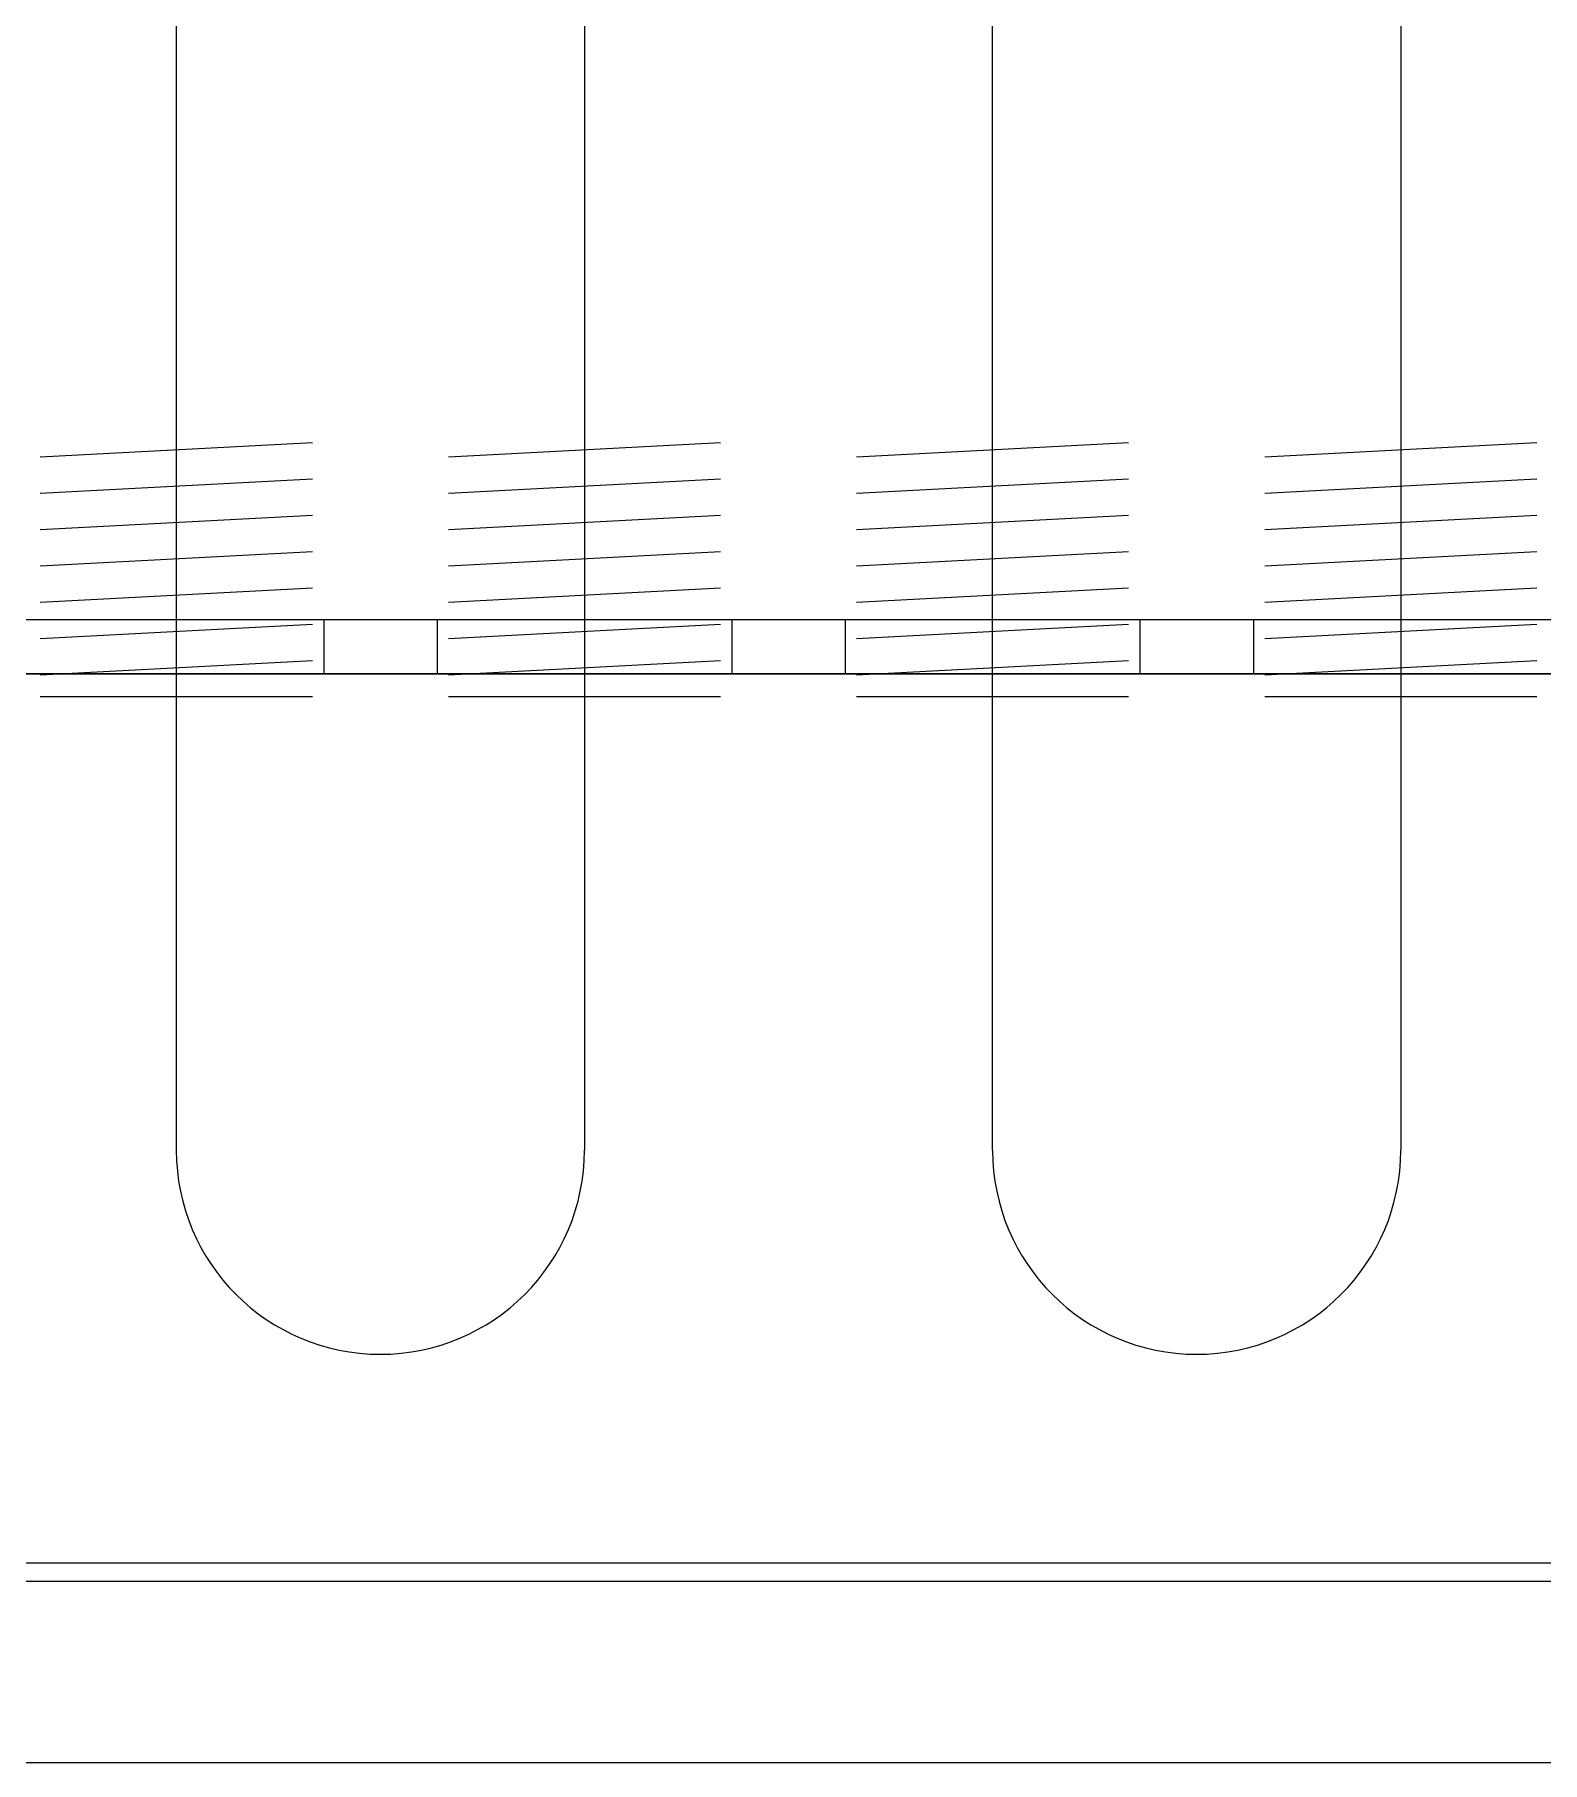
# Model space of a CAD drawing. Header units: millimetres. Extents: x 198973 to 319987, y 50799 to 202761.
# Drawn here: x 214710 to 215042.5, y 87057.4 to 87438.4 of the extents above; entities that cross this region are included whole.
import ezdxf

# ---------------------------------------------------------------- set-up
doc = ezdxf.new("R2010")
doc.units = ezdxf.units.MM
doc.header["$LTSCALE"] = 1000
doc.layers.add('PUB_HATCH', color=8, linetype='Continuous')

msp = doc.modelspace()

# ---------------------------------------------------------------- linework, layer by layer
at = {"layer": 'PUB_HATCH'}
for p, q in [((214741.23, 88214.41), (214741.23, 87192.41)), ((214831.23, 88214.41), (214831.23, 87192.41)), ((214921.23, 87192.41), (214921.23, 88214.41)), ((215011.23, 88214.41), (215011.23, 87192.41)), ((213626.23, 87309.41), (215406.23, 87309.41)), ((213626.23, 87297.41), (215406.23, 87297.41)), ((215223.73, 87297.41), (213808.73, 87297.41)), ((213800.23, 87101.41), (215232.23, 87101.41)), ((213796.23, 87097.41), (215236.23, 87097.41)), ((213946.23, 87057.41), (215086.23, 87057.41))]:
    msp.add_line(p, q, dxfattribs=at)
at = {"layer": 'PUB_HATCH', "ltscale": 0.5}
for p, q in [((214771.23, 87348.37), (214711.23, 87345.22)), ((214771.23, 87348.37), (214711.23, 87345.22)), ((214771.23, 87348.37), (214711.23, 87345.22)), ((214771.23, 87348.37), (214711.23, 87345.22)), ((214771.23, 87348.37), (214711.23, 87345.22)), ((214771.23, 87348.37), (214711.23, 87345.22)), ((214771.23, 87348.37), (214711.23, 87345.22)), ((214771.23, 87348.37), (214711.23, 87345.22)), ((214771.23, 87348.37), (214711.23, 87345.22)), ((214771.23, 87348.37), (214711.23, 87345.22)), ((214771.23, 87348.37), (214711.23, 87345.22)), ((214771.23, 87348.37), (214711.23, 87345.22)), ((214771.23, 87348.37), (214711.23, 87345.22)), ((214771.23, 87348.37), (214711.23, 87345.22)), ((214771.23, 87348.37), (214711.23, 87345.22)), ((214771.23, 87348.37), (214711.23, 87345.22)), ((214771.23, 87348.37), (214711.23, 87345.22)), ((214771.23, 87348.37), (214711.23, 87345.22)), ((214771.23, 87348.37), (214711.23, 87345.22)), ((214771.23, 87348.37), (214711.23, 87345.22)), ((214771.23, 87348.37), (214711.23, 87345.22)), ((214771.23, 87348.37), (214711.23, 87345.22)), ((214771.23, 87348.37), (214711.23, 87345.22)), ((214771.23, 87348.37), (214711.23, 87345.22)), ((214771.23, 87348.37), (214711.23, 87345.22)), ((214771.23, 87348.37), (214711.23, 87345.22)), ((214861.23, 87348.37), (214801.23, 87345.22)), ((214861.23, 87348.37), (214801.23, 87345.22)), ((214861.23, 87348.37), (214801.23, 87345.22)), ((214861.23, 87348.37), (214801.23, 87345.22)), ((214861.23, 87348.37), (214801.23, 87345.22)), ((214861.23, 87348.37), (214801.23, 87345.22)), ((214861.23, 87348.37), (214801.23, 87345.22)), ((214861.23, 87348.37), (214801.23, 87345.22)), ((214861.23, 87348.37), (214801.23, 87345.22)), ((214861.23, 87348.37), (214801.23, 87345.22)), ((214861.23, 87348.37), (214801.23, 87345.22)), ((214861.23, 87348.37), (214801.23, 87345.22)), ((214861.23, 87348.37), (214801.23, 87345.22)), ((214861.23, 87348.37), (214801.23, 87345.22)), ((214861.23, 87348.37), (214801.23, 87345.22)), ((214861.23, 87348.37), (214801.23, 87345.22)), ((214861.23, 87348.37), (214801.23, 87345.22)), ((214861.23, 87348.37), (214801.23, 87345.22)), ((214861.23, 87348.37), (214801.23, 87345.22)), ((214861.23, 87348.37), (214801.23, 87345.22)), ((214861.23, 87348.37), (214801.23, 87345.22)), ((214861.23, 87348.37), (214801.23, 87345.22)), ((214861.23, 87348.37), (214801.23, 87345.22)), ((214861.23, 87348.37), (214801.23, 87345.22)), ((214861.23, 87348.37), (214801.23, 87345.22)), ((214861.23, 87348.37), (214801.23, 87345.22)), ((214951.23, 87348.37), (214891.23, 87345.22)), ((214951.23, 87348.37), (214891.23, 87345.22)), ((214951.23, 87348.37), (214891.23, 87345.22)), ((214951.23, 87348.37), (214891.23, 87345.22)), ((214951.23, 87348.37), (214891.23, 87345.22)), ((214951.23, 87348.37), (214891.23, 87345.22)), ((214951.23, 87348.37), (214891.23, 87345.22)), ((214951.23, 87348.37), (214891.23, 87345.22)), ((214951.23, 87348.37), (214891.23, 87345.22)), ((214951.23, 87348.37), (214891.23, 87345.22)), ((214951.23, 87348.37), (214891.23, 87345.22)), ((214951.23, 87348.37), (214891.23, 87345.22)), ((214951.23, 87348.37), (214891.23, 87345.22)), ((214951.23, 87348.37), (214891.23, 87345.22)), ((214951.23, 87348.37), (214891.23, 87345.22)), ((214951.23, 87348.37), (214891.23, 87345.22)), ((214951.23, 87348.37), (214891.23, 87345.22)), ((214951.23, 87348.37), (214891.23, 87345.22)), ((214951.23, 87348.37), (214891.23, 87345.22)), ((214951.23, 87348.37), (214891.23, 87345.22)), ((214951.23, 87348.37), (214891.23, 87345.22)), ((214951.23, 87348.37), (214891.23, 87345.22)), ((214951.23, 87348.37), (214891.23, 87345.22)), ((214951.23, 87348.37), (214891.23, 87345.22)), ((214951.23, 87348.37), (214891.23, 87345.22)), ((214951.23, 87348.37), (214891.23, 87345.22)), ((215041.23, 87348.37), (214981.23, 87345.22)), ((215041.23, 87348.37), (214981.23, 87345.22)), ((215041.23, 87348.37), (214981.23, 87345.22)), ((215041.23, 87348.37), (214981.23, 87345.22)), ((215041.23, 87348.37), (214981.23, 87345.22)), ((215041.23, 87348.37), (214981.23, 87345.22)), ((215041.23, 87348.37), (214981.23, 87345.22)), ((215041.23, 87348.37), (214981.23, 87345.22)), ((215041.23, 87348.37), (214981.23, 87345.22)), ((215041.23, 87348.37), (214981.23, 87345.22)), ((215041.23, 87348.37), (214981.23, 87345.22)), ((215041.23, 87348.37), (214981.23, 87345.22)), ((215041.23, 87348.37), (214981.23, 87345.22)), ((215041.23, 87348.37), (214981.23, 87345.22)), ((215041.23, 87348.37), (214981.23, 87345.22)), ((215041.23, 87348.37), (214981.23, 87345.22)), ((215041.23, 87348.37), (214981.23, 87345.22)), ((215041.23, 87348.37), (214981.23, 87345.22)), ((215041.23, 87348.37), (214981.23, 87345.22)), ((215041.23, 87348.37), (214981.23, 87345.22)), ((215041.23, 87348.37), (214981.23, 87345.22)), ((215041.23, 87348.37), (214981.23, 87345.22)), ((215041.23, 87348.37), (214981.23, 87345.22)), ((215041.23, 87348.37), (214981.23, 87345.22)), ((215041.23, 87348.37), (214981.23, 87345.22)), ((215041.23, 87348.37), (214981.23, 87345.22)), ((214771.23, 87340.36), (214711.23, 87337.21)), ((214771.23, 87340.36), (214711.23, 87337.21)), ((214771.23, 87340.36), (214711.23, 87337.21)), ((214771.23, 87340.36), (214711.23, 87337.21)), ((214771.23, 87340.36), (214711.23, 87337.21)), ((214771.23, 87340.36), (214711.23, 87337.21)), ((214771.23, 87340.36), (214711.23, 87337.21)), ((214771.23, 87340.36), (214711.23, 87337.21)), ((214771.23, 87340.36), (214711.23, 87337.21)), ((214771.23, 87340.36), (214711.23, 87337.21)), ((214771.23, 87340.36), (214711.23, 87337.21)), ((214771.23, 87340.36), (214711.23, 87337.21)), ((214771.23, 87340.36), (214711.23, 87337.21)), ((214771.23, 87340.36), (214711.23, 87337.21)), ((214771.23, 87340.36), (214711.23, 87337.21)), ((214771.23, 87340.36), (214711.23, 87337.21)), ((214771.23, 87340.36), (214711.23, 87337.21)), ((214771.23, 87340.36), (214711.23, 87337.21)), ((214771.23, 87340.36), (214711.23, 87337.21)), ((214771.23, 87340.36), (214711.23, 87337.21)), ((214771.23, 87340.36), (214711.23, 87337.21)), ((214771.23, 87340.36), (214711.23, 87337.21)), ((214771.23, 87340.36), (214711.23, 87337.21)), ((214771.23, 87340.36), (214711.23, 87337.21)), ((214771.23, 87340.36), (214711.23, 87337.21)), ((214771.23, 87340.36), (214711.23, 87337.21)), ((214861.23, 87340.36), (214801.23, 87337.21)), ((214861.23, 87340.36), (214801.23, 87337.21)), ((214861.23, 87340.36), (214801.23, 87337.21)), ((214861.23, 87340.36), (214801.23, 87337.21)), ((214861.23, 87340.36), (214801.23, 87337.21)), ((214861.23, 87340.36), (214801.23, 87337.21)), ((214861.23, 87340.36), (214801.23, 87337.21)), ((214861.23, 87340.36), (214801.23, 87337.21)), ((214861.23, 87340.36), (214801.23, 87337.21)), ((214861.23, 87340.36), (214801.23, 87337.21)), ((214861.23, 87340.36), (214801.23, 87337.21)), ((214861.23, 87340.36), (214801.23, 87337.21)), ((214861.23, 87340.36), (214801.23, 87337.21)), ((214861.23, 87340.36), (214801.23, 87337.21)), ((214861.23, 87340.36), (214801.23, 87337.21)), ((214861.23, 87340.36), (214801.23, 87337.21)), ((214861.23, 87340.36), (214801.23, 87337.21)), ((214861.23, 87340.36), (214801.23, 87337.21)), ((214861.23, 87340.36), (214801.23, 87337.21)), ((214861.23, 87340.36), (214801.23, 87337.21)), ((214861.23, 87340.36), (214801.23, 87337.21)), ((214861.23, 87340.36), (214801.23, 87337.21)), ((214861.23, 87340.36), (214801.23, 87337.21)), ((214861.23, 87340.36), (214801.23, 87337.21)), ((214861.23, 87340.36), (214801.23, 87337.21)), ((214861.23, 87340.36), (214801.23, 87337.21)), ((214951.23, 87340.36), (214891.23, 87337.21)), ((214951.23, 87340.36), (214891.23, 87337.21)), ((214951.23, 87340.36), (214891.23, 87337.21)), ((214951.23, 87340.36), (214891.23, 87337.21)), ((214951.23, 87340.36), (214891.23, 87337.21)), ((214951.23, 87340.36), (214891.23, 87337.21)), ((214951.23, 87340.36), (214891.23, 87337.21)), ((214951.23, 87340.36), (214891.23, 87337.21)), ((214951.23, 87340.36), (214891.23, 87337.21)), ((214951.23, 87340.36), (214891.23, 87337.21)), ((214951.23, 87340.36), (214891.23, 87337.21)), ((214951.23, 87340.36), (214891.23, 87337.21)), ((214951.23, 87340.36), (214891.23, 87337.21)), ((214951.23, 87340.36), (214891.23, 87337.21)), ((214951.23, 87340.36), (214891.23, 87337.21)), ((214951.23, 87340.36), (214891.23, 87337.21)), ((214951.23, 87340.36), (214891.23, 87337.21)), ((214951.23, 87340.36), (214891.23, 87337.21)), ((214951.23, 87340.36), (214891.23, 87337.21)), ((214951.23, 87340.36), (214891.23, 87337.21)), ((214951.23, 87340.36), (214891.23, 87337.21)), ((214951.23, 87340.36), (214891.23, 87337.21)), ((214951.23, 87340.36), (214891.23, 87337.21)), ((214951.23, 87340.36), (214891.23, 87337.21)), ((214951.23, 87340.36), (214891.23, 87337.21)), ((214951.23, 87340.36), (214891.23, 87337.21)), ((215041.23, 87340.36), (214981.23, 87337.21)), ((215041.23, 87340.36), (214981.23, 87337.21)), ((215041.23, 87340.36), (214981.23, 87337.21)), ((215041.23, 87340.36), (214981.23, 87337.21)), ((215041.23, 87340.36), (214981.23, 87337.21)), ((215041.23, 87340.36), (214981.23, 87337.21)), ((215041.23, 87340.36), (214981.23, 87337.21)), ((215041.23, 87340.36), (214981.23, 87337.21)), ((215041.23, 87340.36), (214981.23, 87337.21)), ((215041.23, 87340.36), (214981.23, 87337.21)), ((215041.23, 87340.36), (214981.23, 87337.21)), ((215041.23, 87340.36), (214981.23, 87337.21)), ((215041.23, 87340.36), (214981.23, 87337.21)), ((215041.23, 87340.36), (214981.23, 87337.21)), ((215041.23, 87340.36), (214981.23, 87337.21)), ((215041.23, 87340.36), (214981.23, 87337.21)), ((215041.23, 87340.36), (214981.23, 87337.21)), ((215041.23, 87340.36), (214981.23, 87337.21)), ((215041.23, 87340.36), (214981.23, 87337.21)), ((215041.23, 87340.36), (214981.23, 87337.21)), ((215041.23, 87340.36), (214981.23, 87337.21)), ((215041.23, 87340.36), (214981.23, 87337.21)), ((215041.23, 87340.36), (214981.23, 87337.21)), ((215041.23, 87340.36), (214981.23, 87337.21)), ((215041.23, 87340.36), (214981.23, 87337.21)), ((215041.23, 87340.36), (214981.23, 87337.21)), ((214771.23, 87332.35), (214711.23, 87329.2)), ((214771.23, 87332.35), (214711.23, 87329.2)), ((214771.23, 87332.35), (214711.23, 87329.2)), ((214771.23, 87332.35), (214711.23, 87329.2)), ((214771.23, 87332.35), (214711.23, 87329.2)), ((214771.23, 87332.35), (214711.23, 87329.2)), ((214771.23, 87332.35), (214711.23, 87329.2)), ((214771.23, 87332.35), (214711.23, 87329.2)), ((214771.23, 87332.35), (214711.23, 87329.2)), ((214771.23, 87332.35), (214711.23, 87329.2)), ((214771.23, 87332.35), (214711.23, 87329.2)), ((214771.23, 87332.35), (214711.23, 87329.2)), ((214771.23, 87332.35), (214711.23, 87329.2)), ((214771.23, 87332.35), (214711.23, 87329.2)), ((214771.23, 87332.35), (214711.23, 87329.2)), ((214771.23, 87332.35), (214711.23, 87329.2)), ((214771.23, 87332.35), (214711.23, 87329.2)), ((214771.23, 87332.35), (214711.23, 87329.2)), ((214771.23, 87332.35), (214711.23, 87329.2)), ((214771.23, 87332.35), (214711.23, 87329.2)), ((214771.23, 87332.35), (214711.23, 87329.2)), ((214771.23, 87332.35), (214711.23, 87329.2)), ((214771.23, 87332.35), (214711.23, 87329.2)), ((214771.23, 87332.35), (214711.23, 87329.2)), ((214771.23, 87332.35), (214711.23, 87329.2)), ((214771.23, 87332.35), (214711.23, 87329.2)), ((214861.23, 87332.35), (214801.23, 87329.2)), ((214861.23, 87332.35), (214801.23, 87329.2)), ((214861.23, 87332.35), (214801.23, 87329.2)), ((214861.23, 87332.35), (214801.23, 87329.2)), ((214861.23, 87332.35), (214801.23, 87329.2)), ((214861.23, 87332.35), (214801.23, 87329.2)), ((214861.23, 87332.35), (214801.23, 87329.2)), ((214861.23, 87332.35), (214801.23, 87329.2)), ((214861.23, 87332.35), (214801.23, 87329.2)), ((214861.23, 87332.35), (214801.23, 87329.2)), ((214861.23, 87332.35), (214801.23, 87329.2)), ((214861.23, 87332.35), (214801.23, 87329.2)), ((214861.23, 87332.35), (214801.23, 87329.2)), ((214861.23, 87332.35), (214801.23, 87329.2)), ((214861.23, 87332.35), (214801.23, 87329.2)), ((214861.23, 87332.35), (214801.23, 87329.2)), ((214861.23, 87332.35), (214801.23, 87329.2)), ((214861.23, 87332.35), (214801.23, 87329.2)), ((214861.23, 87332.35), (214801.23, 87329.2)), ((214861.23, 87332.35), (214801.23, 87329.2)), ((214861.23, 87332.35), (214801.23, 87329.2)), ((214861.23, 87332.35), (214801.23, 87329.2)), ((214861.23, 87332.35), (214801.23, 87329.2)), ((214861.23, 87332.35), (214801.23, 87329.2)), ((214861.23, 87332.35), (214801.23, 87329.2)), ((214861.23, 87332.35), (214801.23, 87329.2)), ((214951.23, 87332.35), (214891.23, 87329.2)), ((214951.23, 87332.35), (214891.23, 87329.2)), ((214951.23, 87332.35), (214891.23, 87329.2)), ((214951.23, 87332.35), (214891.23, 87329.2)), ((214951.23, 87332.35), (214891.23, 87329.2)), ((214951.23, 87332.35), (214891.23, 87329.2)), ((214951.23, 87332.35), (214891.23, 87329.2)), ((214951.23, 87332.35), (214891.23, 87329.2)), ((214951.23, 87332.35), (214891.23, 87329.2)), ((214951.23, 87332.35), (214891.23, 87329.2)), ((214951.23, 87332.35), (214891.23, 87329.2)), ((214951.23, 87332.35), (214891.23, 87329.2)), ((214951.23, 87332.35), (214891.23, 87329.2)), ((214951.23, 87332.35), (214891.23, 87329.2)), ((214951.23, 87332.35), (214891.23, 87329.2)), ((214951.23, 87332.35), (214891.23, 87329.2)), ((214951.23, 87332.35), (214891.23, 87329.2)), ((214951.23, 87332.35), (214891.23, 87329.2)), ((214951.23, 87332.35), (214891.23, 87329.2)), ((214951.23, 87332.35), (214891.23, 87329.2)), ((214951.23, 87332.35), (214891.23, 87329.2)), ((214951.23, 87332.35), (214891.23, 87329.2)), ((214951.23, 87332.35), (214891.23, 87329.2)), ((214951.23, 87332.35), (214891.23, 87329.2)), ((214951.23, 87332.35), (214891.23, 87329.2)), ((214951.23, 87332.35), (214891.23, 87329.2)), ((215041.23, 87332.35), (214981.23, 87329.2)), ((215041.23, 87332.35), (214981.23, 87329.2)), ((215041.23, 87332.35), (214981.23, 87329.2)), ((215041.23, 87332.35), (214981.23, 87329.2)), ((215041.23, 87332.35), (214981.23, 87329.2)), ((215041.23, 87332.35), (214981.23, 87329.2)), ((215041.23, 87332.35), (214981.23, 87329.2)), ((215041.23, 87332.35), (214981.23, 87329.2)), ((215041.23, 87332.35), (214981.23, 87329.2)), ((215041.23, 87332.35), (214981.23, 87329.2)), ((215041.23, 87332.35), (214981.23, 87329.2)), ((215041.23, 87332.35), (214981.23, 87329.2)), ((215041.23, 87332.35), (214981.23, 87329.2)), ((215041.23, 87332.35), (214981.23, 87329.2)), ((215041.23, 87332.35), (214981.23, 87329.2)), ((215041.23, 87332.35), (214981.23, 87329.2)), ((215041.23, 87332.35), (214981.23, 87329.2)), ((215041.23, 87332.35), (214981.23, 87329.2)), ((215041.23, 87332.35), (214981.23, 87329.2)), ((215041.23, 87332.35), (214981.23, 87329.2)), ((215041.23, 87332.35), (214981.23, 87329.2)), ((215041.23, 87332.35), (214981.23, 87329.2)), ((215041.23, 87332.35), (214981.23, 87329.2)), ((215041.23, 87332.35), (214981.23, 87329.2)), ((215041.23, 87332.35), (214981.23, 87329.2)), ((215041.23, 87332.35), (214981.23, 87329.2)), ((214771.23, 87324.34), (214711.23, 87321.19)), ((214771.23, 87324.34), (214711.23, 87321.19)), ((214771.23, 87324.34), (214711.23, 87321.19)), ((214771.23, 87324.34), (214711.23, 87321.19)), ((214771.23, 87324.34), (214711.23, 87321.19)), ((214771.23, 87324.34), (214711.23, 87321.19)), ((214771.23, 87324.34), (214711.23, 87321.19)), ((214771.23, 87324.34), (214711.23, 87321.19)), ((214771.23, 87324.34), (214711.23, 87321.19)), ((214771.23, 87324.34), (214711.23, 87321.19)), ((214771.23, 87324.34), (214711.23, 87321.19)), ((214771.23, 87324.34), (214711.23, 87321.19)), ((214771.23, 87324.34), (214711.23, 87321.19)), ((214771.23, 87324.34), (214711.23, 87321.19)), ((214771.23, 87324.34), (214711.23, 87321.19)), ((214771.23, 87324.34), (214711.23, 87321.19)), ((214771.23, 87324.34), (214711.23, 87321.19)), ((214771.23, 87324.34), (214711.23, 87321.19)), ((214771.23, 87324.34), (214711.23, 87321.19)), ((214771.23, 87324.34), (214711.23, 87321.19)), ((214771.23, 87324.34), (214711.23, 87321.19)), ((214771.23, 87324.34), (214711.23, 87321.19)), ((214771.23, 87324.34), (214711.23, 87321.19)), ((214771.23, 87324.34), (214711.23, 87321.19)), ((214771.23, 87324.34), (214711.23, 87321.19)), ((214771.23, 87324.34), (214711.23, 87321.19)), ((214861.23, 87324.34), (214801.23, 87321.19)), ((214861.23, 87324.34), (214801.23, 87321.19)), ((214861.23, 87324.34), (214801.23, 87321.19)), ((214861.23, 87324.34), (214801.23, 87321.19)), ((214861.23, 87324.34), (214801.23, 87321.19)), ((214861.23, 87324.34), (214801.23, 87321.19)), ((214861.23, 87324.34), (214801.23, 87321.19)), ((214861.23, 87324.34), (214801.23, 87321.19)), ((214861.23, 87324.34), (214801.23, 87321.19)), ((214861.23, 87324.34), (214801.23, 87321.19)), ((214861.23, 87324.34), (214801.23, 87321.19)), ((214861.23, 87324.34), (214801.23, 87321.19)), ((214861.23, 87324.34), (214801.23, 87321.19)), ((214861.23, 87324.34), (214801.23, 87321.19)), ((214861.23, 87324.34), (214801.23, 87321.19)), ((214861.23, 87324.34), (214801.23, 87321.19)), ((214861.23, 87324.34), (214801.23, 87321.19)), ((214861.23, 87324.34), (214801.23, 87321.19)), ((214861.23, 87324.34), (214801.23, 87321.19)), ((214861.23, 87324.34), (214801.23, 87321.19)), ((214861.23, 87324.34), (214801.23, 87321.19)), ((214861.23, 87324.34), (214801.23, 87321.19)), ((214861.23, 87324.34), (214801.23, 87321.19)), ((214861.23, 87324.34), (214801.23, 87321.19)), ((214861.23, 87324.34), (214801.23, 87321.19)), ((214861.23, 87324.34), (214801.23, 87321.19)), ((214951.23, 87324.34), (214891.23, 87321.19)), ((214951.23, 87324.34), (214891.23, 87321.19)), ((214951.23, 87324.34), (214891.23, 87321.19)), ((214951.23, 87324.34), (214891.23, 87321.19)), ((214951.23, 87324.34), (214891.23, 87321.19)), ((214951.23, 87324.34), (214891.23, 87321.19)), ((214951.23, 87324.34), (214891.23, 87321.19)), ((214951.23, 87324.34), (214891.23, 87321.19)), ((214951.23, 87324.34), (214891.23, 87321.19)), ((214951.23, 87324.34), (214891.23, 87321.19)), ((214951.23, 87324.34), (214891.23, 87321.19)), ((214951.23, 87324.34), (214891.23, 87321.19)), ((214951.23, 87324.34), (214891.23, 87321.19)), ((214951.23, 87324.34), (214891.23, 87321.19)), ((214951.23, 87324.34), (214891.23, 87321.19)), ((214951.23, 87324.34), (214891.23, 87321.19)), ((214951.23, 87324.34), (214891.23, 87321.19)), ((214951.23, 87324.34), (214891.23, 87321.19)), ((214951.23, 87324.34), (214891.23, 87321.19)), ((214951.23, 87324.34), (214891.23, 87321.19)), ((214951.23, 87324.34), (214891.23, 87321.19)), ((214951.23, 87324.34), (214891.23, 87321.19)), ((214951.23, 87324.34), (214891.23, 87321.19)), ((214951.23, 87324.34), (214891.23, 87321.19)), ((214951.23, 87324.34), (214891.23, 87321.19)), ((214951.23, 87324.34), (214891.23, 87321.19)), ((215041.23, 87324.34), (214981.23, 87321.19)), ((215041.23, 87324.34), (214981.23, 87321.19)), ((215041.23, 87324.34), (214981.23, 87321.19)), ((215041.23, 87324.34), (214981.23, 87321.19)), ((215041.23, 87324.34), (214981.23, 87321.19)), ((215041.23, 87324.34), (214981.23, 87321.19)), ((215041.23, 87324.34), (214981.23, 87321.19)), ((215041.23, 87324.34), (214981.23, 87321.19)), ((215041.23, 87324.34), (214981.23, 87321.19)), ((215041.23, 87324.34), (214981.23, 87321.19)), ((215041.23, 87324.34), (214981.23, 87321.19)), ((215041.23, 87324.34), (214981.23, 87321.19)), ((215041.23, 87324.34), (214981.23, 87321.19)), ((215041.23, 87324.34), (214981.23, 87321.19)), ((215041.23, 87324.34), (214981.23, 87321.19)), ((215041.23, 87324.34), (214981.23, 87321.19)), ((215041.23, 87324.34), (214981.23, 87321.19)), ((215041.23, 87324.34), (214981.23, 87321.19)), ((215041.23, 87324.34), (214981.23, 87321.19)), ((215041.23, 87324.34), (214981.23, 87321.19)), ((215041.23, 87324.34), (214981.23, 87321.19)), ((215041.23, 87324.34), (214981.23, 87321.19)), ((215041.23, 87324.34), (214981.23, 87321.19)), ((215041.23, 87324.34), (214981.23, 87321.19)), ((215041.23, 87324.34), (214981.23, 87321.19)), ((215041.23, 87324.34), (214981.23, 87321.19)), ((214771.23, 87316.33), (214711.23, 87313.18)), ((214771.23, 87316.33), (214711.23, 87313.18)), ((214771.23, 87316.33), (214711.23, 87313.18)), ((214771.23, 87316.33), (214711.23, 87313.18)), ((214771.23, 87316.33), (214711.23, 87313.18)), ((214771.23, 87316.33), (214711.23, 87313.18)), ((214771.23, 87316.33), (214711.23, 87313.18)), ((214771.23, 87316.33), (214711.23, 87313.18)), ((214771.23, 87316.33), (214711.23, 87313.18)), ((214771.23, 87316.33), (214711.23, 87313.18)), ((214771.23, 87316.33), (214711.23, 87313.18)), ((214771.23, 87316.33), (214711.23, 87313.18)), ((214771.23, 87316.33), (214711.23, 87313.18)), ((214771.23, 87316.33), (214711.23, 87313.18)), ((214771.23, 87316.33), (214711.23, 87313.18)), ((214771.23, 87316.33), (214711.23, 87313.18)), ((214771.23, 87316.33), (214711.23, 87313.18)), ((214771.23, 87316.33), (214711.23, 87313.18)), ((214771.23, 87316.33), (214711.23, 87313.18)), ((214771.23, 87316.33), (214711.23, 87313.18)), ((214771.23, 87316.33), (214711.23, 87313.18)), ((214771.23, 87316.33), (214711.23, 87313.18)), ((214771.23, 87316.33), (214711.23, 87313.18)), ((214771.23, 87316.33), (214711.23, 87313.18)), ((214771.23, 87316.33), (214711.23, 87313.18)), ((214771.23, 87316.33), (214711.23, 87313.18)), ((214861.23, 87316.33), (214801.23, 87313.18)), ((214861.23, 87316.33), (214801.23, 87313.18)), ((214861.23, 87316.33), (214801.23, 87313.18)), ((214861.23, 87316.33), (214801.23, 87313.18)), ((214861.23, 87316.33), (214801.23, 87313.18)), ((214861.23, 87316.33), (214801.23, 87313.18)), ((214861.23, 87316.33), (214801.23, 87313.18)), ((214861.23, 87316.33), (214801.23, 87313.18)), ((214861.23, 87316.33), (214801.23, 87313.18)), ((214861.23, 87316.33), (214801.23, 87313.18)), ((214861.23, 87316.33), (214801.23, 87313.18)), ((214861.23, 87316.33), (214801.23, 87313.18)), ((214861.23, 87316.33), (214801.23, 87313.18)), ((214861.23, 87316.33), (214801.23, 87313.18)), ((214861.23, 87316.33), (214801.23, 87313.18)), ((214861.23, 87316.33), (214801.23, 87313.18)), ((214861.23, 87316.33), (214801.23, 87313.18)), ((214861.23, 87316.33), (214801.23, 87313.18)), ((214861.23, 87316.33), (214801.23, 87313.18)), ((214861.23, 87316.33), (214801.23, 87313.18)), ((214861.23, 87316.33), (214801.23, 87313.18)), ((214861.23, 87316.33), (214801.23, 87313.18)), ((214861.23, 87316.33), (214801.23, 87313.18)), ((214861.23, 87316.33), (214801.23, 87313.18)), ((214861.23, 87316.33), (214801.23, 87313.18)), ((214861.23, 87316.33), (214801.23, 87313.18)), ((214951.23, 87316.33), (214891.23, 87313.18)), ((214951.23, 87316.33), (214891.23, 87313.18)), ((214951.23, 87316.33), (214891.23, 87313.18)), ((214951.23, 87316.33), (214891.23, 87313.18)), ((214951.23, 87316.33), (214891.23, 87313.18)), ((214951.23, 87316.33), (214891.23, 87313.18)), ((214951.23, 87316.33), (214891.23, 87313.18)), ((214951.23, 87316.33), (214891.23, 87313.18)), ((214951.23, 87316.33), (214891.23, 87313.18)), ((214951.23, 87316.33), (214891.23, 87313.18)), ((214951.23, 87316.33), (214891.23, 87313.18)), ((214951.23, 87316.33), (214891.23, 87313.18)), ((214951.23, 87316.33), (214891.23, 87313.18)), ((214951.23, 87316.33), (214891.23, 87313.18)), ((214951.23, 87316.33), (214891.23, 87313.18)), ((214951.23, 87316.33), (214891.23, 87313.18)), ((214951.23, 87316.33), (214891.23, 87313.18)), ((214951.23, 87316.33), (214891.23, 87313.18)), ((214951.23, 87316.33), (214891.23, 87313.18)), ((214951.23, 87316.33), (214891.23, 87313.18)), ((214951.23, 87316.33), (214891.23, 87313.18)), ((214951.23, 87316.33), (214891.23, 87313.18)), ((214951.23, 87316.33), (214891.23, 87313.18)), ((214951.23, 87316.33), (214891.23, 87313.18)), ((214951.23, 87316.33), (214891.23, 87313.18)), ((214951.23, 87316.33), (214891.23, 87313.18)), ((215041.23, 87316.33), (214981.23, 87313.18)), ((215041.23, 87316.33), (214981.23, 87313.18)), ((215041.23, 87316.33), (214981.23, 87313.18)), ((215041.23, 87316.33), (214981.23, 87313.18)), ((215041.23, 87316.33), (214981.23, 87313.18)), ((215041.23, 87316.33), (214981.23, 87313.18)), ((215041.23, 87316.33), (214981.23, 87313.18)), ((215041.23, 87316.33), (214981.23, 87313.18)), ((215041.23, 87316.33), (214981.23, 87313.18)), ((215041.23, 87316.33), (214981.23, 87313.18)), ((215041.23, 87316.33), (214981.23, 87313.18)), ((215041.23, 87316.33), (214981.23, 87313.18)), ((215041.23, 87316.33), (214981.23, 87313.18)), ((215041.23, 87316.33), (214981.23, 87313.18)), ((215041.23, 87316.33), (214981.23, 87313.18)), ((215041.23, 87316.33), (214981.23, 87313.18)), ((215041.23, 87316.33), (214981.23, 87313.18)), ((215041.23, 87316.33), (214981.23, 87313.18)), ((215041.23, 87316.33), (214981.23, 87313.18)), ((215041.23, 87316.33), (214981.23, 87313.18)), ((215041.23, 87316.33), (214981.23, 87313.18)), ((215041.23, 87316.33), (214981.23, 87313.18)), ((215041.23, 87316.33), (214981.23, 87313.18)), ((215041.23, 87316.33), (214981.23, 87313.18)), ((215041.23, 87316.33), (214981.23, 87313.18)), ((215041.23, 87316.33), (214981.23, 87313.18)), ((214773.73, 87309.41), (214773.73, 87297.41)), ((214798.73, 87309.41), (214798.73, 87297.41)), ((214863.73, 87309.41), (214863.73, 87297.41)), ((214888.73, 87309.41), (214888.73, 87297.41)), ((214953.73, 87309.41), (214953.73, 87297.41)), ((214978.73, 87309.41), (214978.73, 87297.41)), ((214771.23, 87308.31), (214711.23, 87305.17)), ((214771.23, 87308.31), (214711.23, 87305.17)), ((214771.23, 87308.31), (214711.23, 87305.17)), ((214771.23, 87308.31), (214711.23, 87305.17)), ((214771.23, 87308.31), (214711.23, 87305.17)), ((214771.23, 87308.31), (214711.23, 87305.17)), ((214771.23, 87308.31), (214711.23, 87305.17)), ((214771.23, 87308.31), (214711.23, 87305.17)), ((214771.23, 87308.31), (214711.23, 87305.17)), ((214771.23, 87308.31), (214711.23, 87305.17)), ((214771.23, 87308.31), (214711.23, 87305.17)), ((214771.23, 87308.31), (214711.23, 87305.17)), ((214771.23, 87308.31), (214711.23, 87305.17)), ((214771.23, 87308.31), (214711.23, 87305.17)), ((214771.23, 87308.31), (214711.23, 87305.17)), ((214771.23, 87308.31), (214711.23, 87305.17)), ((214771.23, 87308.31), (214711.23, 87305.17)), ((214771.23, 87308.31), (214711.23, 87305.17)), ((214771.23, 87308.31), (214711.23, 87305.17)), ((214771.23, 87308.31), (214711.23, 87305.17)), ((214771.23, 87308.31), (214711.23, 87305.17)), ((214771.23, 87308.31), (214711.23, 87305.17)), ((214771.23, 87308.31), (214711.23, 87305.17)), ((214771.23, 87308.31), (214711.23, 87305.17)), ((214771.23, 87308.31), (214711.23, 87305.17)), ((214771.23, 87308.31), (214711.23, 87305.17)), ((214861.23, 87308.31), (214801.23, 87305.17)), ((214861.23, 87308.31), (214801.23, 87305.17)), ((214861.23, 87308.31), (214801.23, 87305.17)), ((214861.23, 87308.31), (214801.23, 87305.17)), ((214861.23, 87308.31), (214801.23, 87305.17)), ((214861.23, 87308.31), (214801.23, 87305.17)), ((214861.23, 87308.31), (214801.23, 87305.17)), ((214861.23, 87308.31), (214801.23, 87305.17)), ((214861.23, 87308.31), (214801.23, 87305.17)), ((214861.23, 87308.31), (214801.23, 87305.17)), ((214861.23, 87308.31), (214801.23, 87305.17)), ((214861.23, 87308.31), (214801.23, 87305.17)), ((214861.23, 87308.31), (214801.23, 87305.17)), ((214861.23, 87308.31), (214801.23, 87305.17)), ((214861.23, 87308.31), (214801.23, 87305.17)), ((214861.23, 87308.31), (214801.23, 87305.17)), ((214861.23, 87308.31), (214801.23, 87305.17)), ((214861.23, 87308.31), (214801.23, 87305.17)), ((214861.23, 87308.31), (214801.23, 87305.17)), ((214861.23, 87308.31), (214801.23, 87305.17)), ((214861.23, 87308.31), (214801.23, 87305.17)), ((214861.23, 87308.31), (214801.23, 87305.17)), ((214861.23, 87308.31), (214801.23, 87305.17)), ((214861.23, 87308.31), (214801.23, 87305.17)), ((214861.23, 87308.31), (214801.23, 87305.17)), ((214861.23, 87308.31), (214801.23, 87305.17)), ((214951.23, 87308.31), (214891.23, 87305.17)), ((214951.23, 87308.31), (214891.23, 87305.17)), ((214951.23, 87308.31), (214891.23, 87305.17)), ((214951.23, 87308.31), (214891.23, 87305.17)), ((214951.23, 87308.31), (214891.23, 87305.17)), ((214951.23, 87308.31), (214891.23, 87305.17)), ((214951.23, 87308.31), (214891.23, 87305.17)), ((214951.23, 87308.31), (214891.23, 87305.17)), ((214951.23, 87308.31), (214891.23, 87305.17)), ((214951.23, 87308.31), (214891.23, 87305.17)), ((214951.23, 87308.31), (214891.23, 87305.17)), ((214951.23, 87308.31), (214891.23, 87305.17)), ((214951.23, 87308.31), (214891.23, 87305.17)), ((214951.23, 87308.31), (214891.23, 87305.17)), ((214951.23, 87308.31), (214891.23, 87305.17)), ((214951.23, 87308.31), (214891.23, 87305.17)), ((214951.23, 87308.31), (214891.23, 87305.17)), ((214951.23, 87308.31), (214891.23, 87305.17)), ((214951.23, 87308.31), (214891.23, 87305.17)), ((214951.23, 87308.31), (214891.23, 87305.17)), ((214951.23, 87308.31), (214891.23, 87305.17)), ((214951.23, 87308.31), (214891.23, 87305.17)), ((214951.23, 87308.31), (214891.23, 87305.17)), ((214951.23, 87308.31), (214891.23, 87305.17)), ((214951.23, 87308.31), (214891.23, 87305.17)), ((214951.23, 87308.31), (214891.23, 87305.17)), ((215041.23, 87308.31), (214981.23, 87305.17)), ((215041.23, 87308.31), (214981.23, 87305.17)), ((215041.23, 87308.31), (214981.23, 87305.17)), ((215041.23, 87308.31), (214981.23, 87305.17)), ((215041.23, 87308.31), (214981.23, 87305.17)), ((215041.23, 87308.31), (214981.23, 87305.17)), ((215041.23, 87308.31), (214981.23, 87305.17)), ((215041.23, 87308.31), (214981.23, 87305.17)), ((215041.23, 87308.31), (214981.23, 87305.17)), ((215041.23, 87308.31), (214981.23, 87305.17)), ((215041.23, 87308.31), (214981.23, 87305.17)), ((215041.23, 87308.31), (214981.23, 87305.17)), ((215041.23, 87308.31), (214981.23, 87305.17)), ((215041.23, 87308.31), (214981.23, 87305.17)), ((215041.23, 87308.31), (214981.23, 87305.17)), ((215041.23, 87308.31), (214981.23, 87305.17)), ((215041.23, 87308.31), (214981.23, 87305.17)), ((215041.23, 87308.31), (214981.23, 87305.17)), ((215041.23, 87308.31), (214981.23, 87305.17)), ((215041.23, 87308.31), (214981.23, 87305.17)), ((215041.23, 87308.31), (214981.23, 87305.17)), ((215041.23, 87308.31), (214981.23, 87305.17)), ((215041.23, 87308.31), (214981.23, 87305.17)), ((215041.23, 87308.31), (214981.23, 87305.17)), ((215041.23, 87308.31), (214981.23, 87305.17)), ((215041.23, 87308.31), (214981.23, 87305.17)), ((214771.23, 87300.3), (214711.23, 87297.16)), ((214771.23, 87300.3), (214711.23, 87297.16)), ((214771.23, 87300.3), (214711.23, 87297.16)), ((214771.23, 87300.3), (214711.23, 87297.16)), ((214771.23, 87300.3), (214711.23, 87297.16)), ((214771.23, 87300.3), (214711.23, 87297.16)), ((214771.23, 87300.3), (214711.23, 87297.16)), ((214771.23, 87300.3), (214711.23, 87297.16)), ((214771.23, 87300.3), (214711.23, 87297.16)), ((214771.23, 87300.3), (214711.23, 87297.16)), ((214771.23, 87300.3), (214711.23, 87297.16)), ((214771.23, 87300.3), (214711.23, 87297.16)), ((214771.23, 87300.3), (214711.23, 87297.16)), ((214771.23, 87300.3), (214711.23, 87297.16)), ((214771.23, 87300.3), (214711.23, 87297.16)), ((214771.23, 87300.3), (214711.23, 87297.16)), ((214771.23, 87300.3), (214711.23, 87297.16)), ((214771.23, 87300.3), (214711.23, 87297.16)), ((214771.23, 87300.3), (214711.23, 87297.16)), ((214771.23, 87300.3), (214711.23, 87297.16)), ((214771.23, 87300.3), (214711.23, 87297.16)), ((214771.23, 87300.3), (214711.23, 87297.16)), ((214771.23, 87300.3), (214711.23, 87297.16)), ((214771.23, 87300.3), (214711.23, 87297.16)), ((214771.23, 87300.3), (214711.23, 87297.16)), ((214771.23, 87300.3), (214711.23, 87297.16)), ((214861.23, 87300.3), (214801.23, 87297.16)), ((214861.23, 87300.3), (214801.23, 87297.16)), ((214861.23, 87300.3), (214801.23, 87297.16)), ((214861.23, 87300.3), (214801.23, 87297.16)), ((214861.23, 87300.3), (214801.23, 87297.16)), ((214861.23, 87300.3), (214801.23, 87297.16)), ((214861.23, 87300.3), (214801.23, 87297.16)), ((214861.23, 87300.3), (214801.23, 87297.16)), ((214861.23, 87300.3), (214801.23, 87297.16)), ((214861.23, 87300.3), (214801.23, 87297.16)), ((214861.23, 87300.3), (214801.23, 87297.16)), ((214861.23, 87300.3), (214801.23, 87297.16)), ((214861.23, 87300.3), (214801.23, 87297.16)), ((214861.23, 87300.3), (214801.23, 87297.16)), ((214861.23, 87300.3), (214801.23, 87297.16)), ((214861.23, 87300.3), (214801.23, 87297.16)), ((214861.23, 87300.3), (214801.23, 87297.16)), ((214861.23, 87300.3), (214801.23, 87297.16)), ((214861.23, 87300.3), (214801.23, 87297.16)), ((214861.23, 87300.3), (214801.23, 87297.16)), ((214861.23, 87300.3), (214801.23, 87297.16)), ((214861.23, 87300.3), (214801.23, 87297.16)), ((214861.23, 87300.3), (214801.23, 87297.16)), ((214861.23, 87300.3), (214801.23, 87297.16)), ((214861.23, 87300.3), (214801.23, 87297.16)), ((214861.23, 87300.3), (214801.23, 87297.16)), ((214951.23, 87300.3), (214891.23, 87297.16)), ((214951.23, 87300.3), (214891.23, 87297.16)), ((214951.23, 87300.3), (214891.23, 87297.16)), ((214951.23, 87300.3), (214891.23, 87297.16)), ((214951.23, 87300.3), (214891.23, 87297.16)), ((214951.23, 87300.3), (214891.23, 87297.16)), ((214951.23, 87300.3), (214891.23, 87297.16)), ((214951.23, 87300.3), (214891.23, 87297.16)), ((214951.23, 87300.3), (214891.23, 87297.16)), ((214951.23, 87300.3), (214891.23, 87297.16)), ((214951.23, 87300.3), (214891.23, 87297.16)), ((214951.23, 87300.3), (214891.23, 87297.16)), ((214951.23, 87300.3), (214891.23, 87297.16)), ((214951.23, 87300.3), (214891.23, 87297.16)), ((214951.23, 87300.3), (214891.23, 87297.16)), ((214951.23, 87300.3), (214891.23, 87297.16)), ((214951.23, 87300.3), (214891.23, 87297.16)), ((214951.23, 87300.3), (214891.23, 87297.16)), ((214951.23, 87300.3), (214891.23, 87297.16)), ((214951.23, 87300.3), (214891.23, 87297.16)), ((214951.23, 87300.3), (214891.23, 87297.16)), ((214951.23, 87300.3), (214891.23, 87297.16)), ((214951.23, 87300.3), (214891.23, 87297.16)), ((214951.23, 87300.3), (214891.23, 87297.16)), ((214951.23, 87300.3), (214891.23, 87297.16)), ((214951.23, 87300.3), (214891.23, 87297.16)), ((215041.23, 87300.3), (214981.23, 87297.16)), ((215041.23, 87300.3), (214981.23, 87297.16)), ((215041.23, 87300.3), (214981.23, 87297.16)), ((215041.23, 87300.3), (214981.23, 87297.16)), ((215041.23, 87300.3), (214981.23, 87297.16)), ((215041.23, 87300.3), (214981.23, 87297.16)), ((215041.23, 87300.3), (214981.23, 87297.16)), ((215041.23, 87300.3), (214981.23, 87297.16)), ((215041.23, 87300.3), (214981.23, 87297.16)), ((215041.23, 87300.3), (214981.23, 87297.16)), ((215041.23, 87300.3), (214981.23, 87297.16)), ((215041.23, 87300.3), (214981.23, 87297.16)), ((215041.23, 87300.3), (214981.23, 87297.16)), ((215041.23, 87300.3), (214981.23, 87297.16)), ((215041.23, 87300.3), (214981.23, 87297.16)), ((215041.23, 87300.3), (214981.23, 87297.16)), ((215041.23, 87300.3), (214981.23, 87297.16)), ((215041.23, 87300.3), (214981.23, 87297.16)), ((215041.23, 87300.3), (214981.23, 87297.16)), ((215041.23, 87300.3), (214981.23, 87297.16)), ((215041.23, 87300.3), (214981.23, 87297.16)), ((215041.23, 87300.3), (214981.23, 87297.16)), ((215041.23, 87300.3), (214981.23, 87297.16)), ((215041.23, 87300.3), (214981.23, 87297.16)), ((215041.23, 87300.3), (214981.23, 87297.16)), ((215041.23, 87300.3), (214981.23, 87297.16)), ((214711.23, 87292.41), (214771.23, 87292.41)), ((214711.23, 87292.41), (214771.23, 87292.41)), ((214711.23, 87292.41), (214771.23, 87292.41)), ((214711.23, 87292.41), (214771.23, 87292.41)), ((214711.23, 87292.41), (214771.23, 87292.41)), ((214711.23, 87292.41), (214771.23, 87292.41)), ((214711.23, 87292.41), (214771.23, 87292.41)), ((214711.23, 87292.41), (214771.23, 87292.41)), ((214711.23, 87292.41), (214771.23, 87292.41)), ((214711.23, 87292.41), (214771.23, 87292.41)), ((214711.23, 87292.41), (214771.23, 87292.41)), ((214711.23, 87292.41), (214771.23, 87292.41)), ((214711.23, 87292.41), (214771.23, 87292.41)), ((214711.23, 87292.41), (214771.23, 87292.41)), ((214711.23, 87292.41), (214771.23, 87292.41)), ((214711.23, 87292.41), (214771.23, 87292.41)), ((214711.23, 87292.41), (214771.23, 87292.41)), ((214711.23, 87292.41), (214771.23, 87292.41)), ((214711.23, 87292.41), (214771.23, 87292.41)), ((214711.23, 87292.41), (214771.23, 87292.41)), ((214711.23, 87292.41), (214771.23, 87292.41)), ((214711.23, 87292.41), (214771.23, 87292.41)), ((214711.23, 87292.41), (214771.23, 87292.41)), ((214711.23, 87292.41), (214771.23, 87292.41)), ((214711.23, 87292.41), (214771.23, 87292.41)), ((214711.23, 87292.41), (214771.23, 87292.41)), ((214801.23, 87292.41), (214861.23, 87292.41)), ((214801.23, 87292.41), (214861.23, 87292.41)), ((214801.23, 87292.41), (214861.23, 87292.41)), ((214801.23, 87292.41), (214861.23, 87292.41)), ((214801.23, 87292.41), (214861.23, 87292.41)), ((214801.23, 87292.41), (214861.23, 87292.41)), ((214801.23, 87292.41), (214861.23, 87292.41)), ((214801.23, 87292.41), (214861.23, 87292.41)), ((214801.23, 87292.41), (214861.23, 87292.41)), ((214801.23, 87292.41), (214861.23, 87292.41)), ((214801.23, 87292.41), (214861.23, 87292.41)), ((214801.23, 87292.41), (214861.23, 87292.41)), ((214801.23, 87292.41), (214861.23, 87292.41)), ((214801.23, 87292.41), (214861.23, 87292.41)), ((214801.23, 87292.41), (214861.23, 87292.41)), ((214801.23, 87292.41), (214861.23, 87292.41)), ((214801.23, 87292.41), (214861.23, 87292.41)), ((214801.23, 87292.41), (214861.23, 87292.41)), ((214801.23, 87292.41), (214861.23, 87292.41)), ((214801.23, 87292.41), (214861.23, 87292.41)), ((214801.23, 87292.41), (214861.23, 87292.41)), ((214801.23, 87292.41), (214861.23, 87292.41)), ((214801.23, 87292.41), (214861.23, 87292.41)), ((214801.23, 87292.41), (214861.23, 87292.41)), ((214801.23, 87292.41), (214861.23, 87292.41)), ((214801.23, 87292.41), (214861.23, 87292.41)), ((214891.23, 87292.41), (214951.23, 87292.41)), ((214891.23, 87292.41), (214951.23, 87292.41)), ((214891.23, 87292.41), (214951.23, 87292.41)), ((214891.23, 87292.41), (214951.23, 87292.41)), ((214891.23, 87292.41), (214951.23, 87292.41)), ((214891.23, 87292.41), (214951.23, 87292.41)), ((214891.23, 87292.41), (214951.23, 87292.41)), ((214891.23, 87292.41), (214951.23, 87292.41)), ((214891.23, 87292.41), (214951.23, 87292.41)), ((214891.23, 87292.41), (214951.23, 87292.41)), ((214891.23, 87292.41), (214951.23, 87292.41)), ((214891.23, 87292.41), (214951.23, 87292.41)), ((214891.23, 87292.41), (214951.23, 87292.41)), ((214891.23, 87292.41), (214951.23, 87292.41)), ((214891.23, 87292.41), (214951.23, 87292.41)), ((214891.23, 87292.41), (214951.23, 87292.41)), ((214891.23, 87292.41), (214951.23, 87292.41)), ((214891.23, 87292.41), (214951.23, 87292.41)), ((214891.23, 87292.41), (214951.23, 87292.41)), ((214891.23, 87292.41), (214951.23, 87292.41)), ((214891.23, 87292.41), (214951.23, 87292.41)), ((214891.23, 87292.41), (214951.23, 87292.41)), ((214891.23, 87292.41), (214951.23, 87292.41)), ((214891.23, 87292.41), (214951.23, 87292.41)), ((214891.23, 87292.41), (214951.23, 87292.41)), ((214891.23, 87292.41), (214951.23, 87292.41)), ((214981.23, 87292.41), (215041.23, 87292.41)), ((214981.23, 87292.41), (215041.23, 87292.41)), ((214981.23, 87292.41), (215041.23, 87292.41)), ((214981.23, 87292.41), (215041.23, 87292.41)), ((214981.23, 87292.41), (215041.23, 87292.41)), ((214981.23, 87292.41), (215041.23, 87292.41)), ((214981.23, 87292.41), (215041.23, 87292.41)), ((214981.23, 87292.41), (215041.23, 87292.41)), ((214981.23, 87292.41), (215041.23, 87292.41)), ((214981.23, 87292.41), (215041.23, 87292.41)), ((214981.23, 87292.41), (215041.23, 87292.41)), ((214981.23, 87292.41), (215041.23, 87292.41)), ((214981.23, 87292.41), (215041.23, 87292.41)), ((214981.23, 87292.41), (215041.23, 87292.41)), ((214981.23, 87292.41), (215041.23, 87292.41)), ((214981.23, 87292.41), (215041.23, 87292.41)), ((214981.23, 87292.41), (215041.23, 87292.41)), ((214981.23, 87292.41), (215041.23, 87292.41)), ((214981.23, 87292.41), (215041.23, 87292.41)), ((214981.23, 87292.41), (215041.23, 87292.41)), ((214981.23, 87292.41), (215041.23, 87292.41)), ((214981.23, 87292.41), (215041.23, 87292.41)), ((214981.23, 87292.41), (215041.23, 87292.41)), ((214981.23, 87292.41), (215041.23, 87292.41)), ((214981.23, 87292.41), (215041.23, 87292.41)), ((214981.23, 87292.41), (215041.23, 87292.41))]:
    msp.add_line(p, q, dxfattribs=at)
at = {"layer": 'PUB_HATCH'}
for centre in [(214786.23, 87192.41), (214966.23, 87192.41)]:
    msp.add_arc(centre, 45, 180, 0, dxfattribs=at)

doc.saveas('drawing.dxf')
